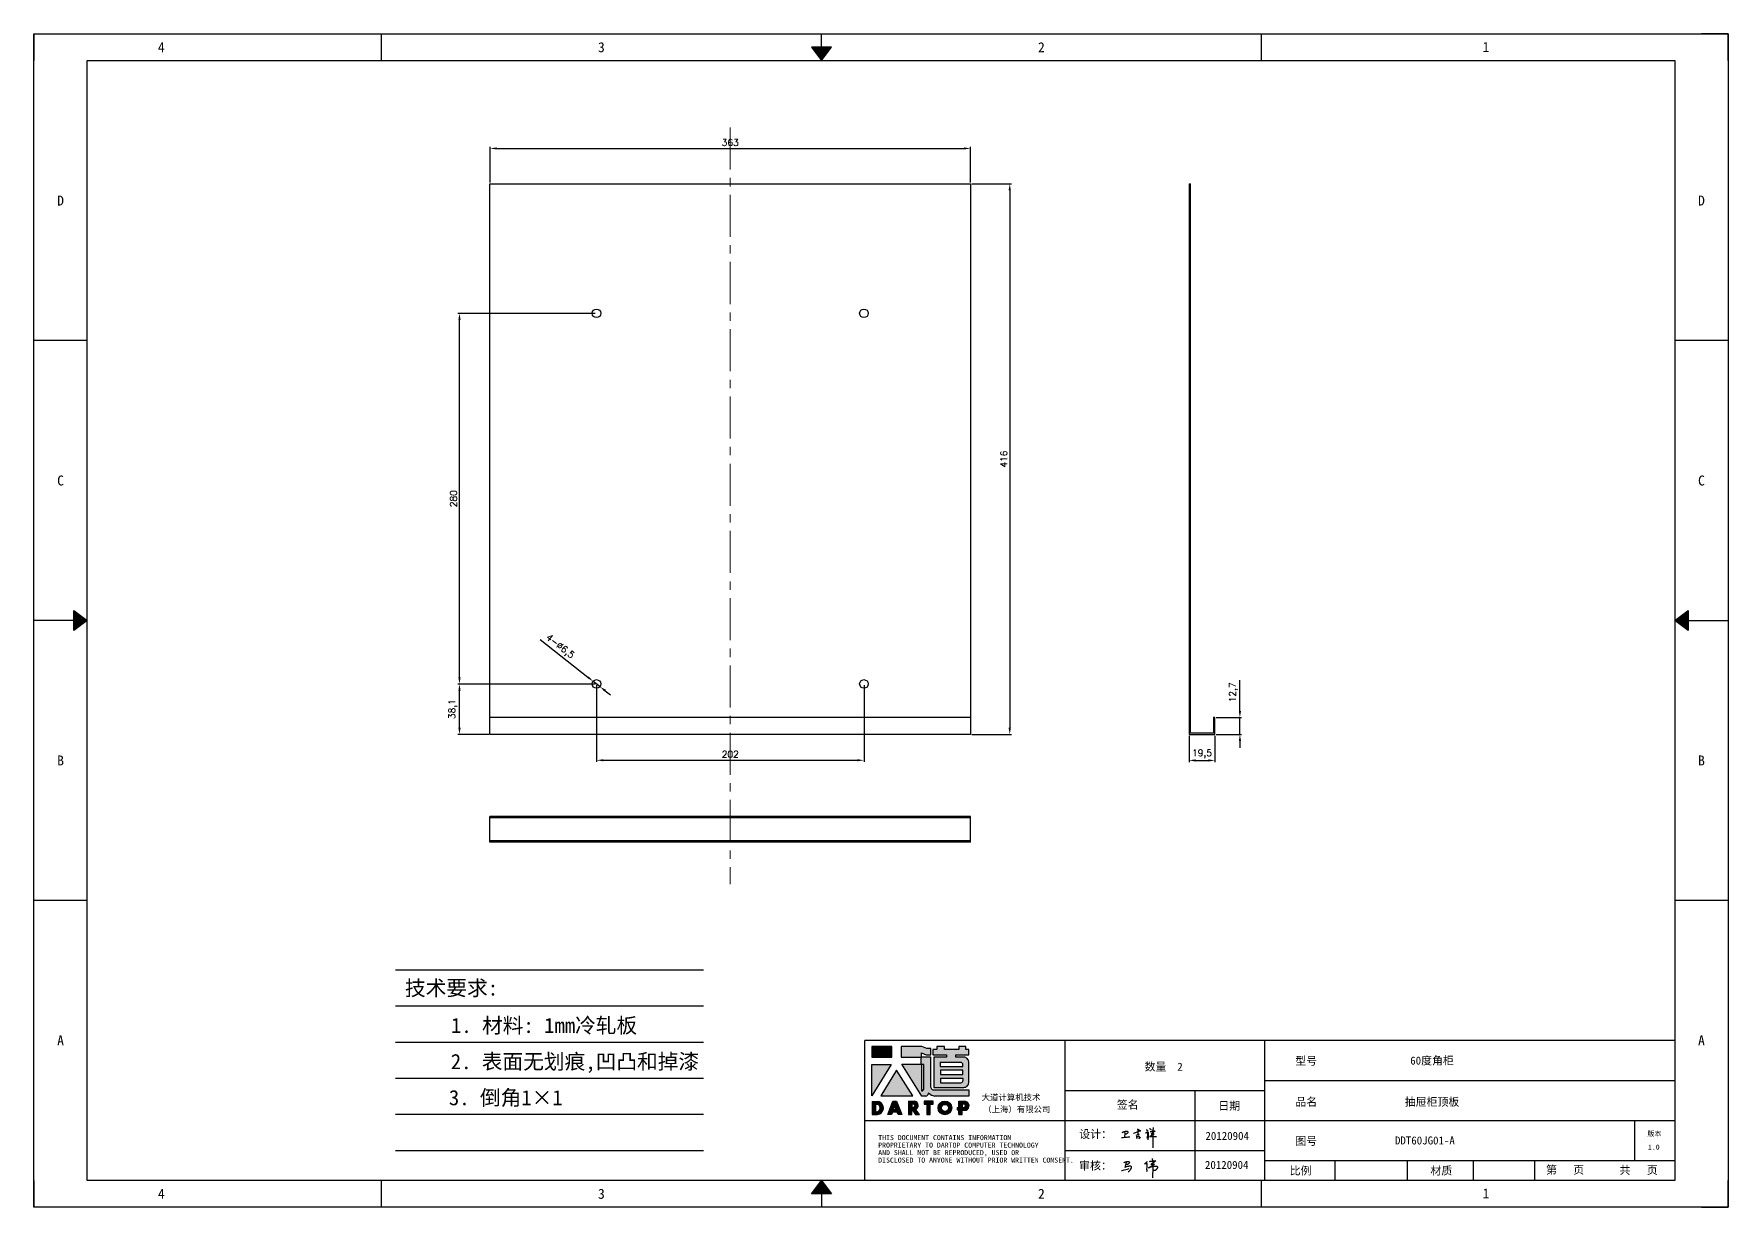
# Model space of a CAD drawing. Header units: millimetres. Extents: x -43476 to -13830, y -16942 to 55335.
# Drawn here: x -39695 to -38415, y 33428 to 34314 of the extents above; entities that cross this region are included whole.
import ezdxf
from ezdxf.enums import TextEntityAlignment as Align

# ---------------------------------------------------------------- set-up
doc = ezdxf.new("R2010")
doc.units = ezdxf.units.MM
doc.linetypes.add('CENTER', pattern=[50.8, 31.75, -6.35, 6.35, -6.35])
doc.linetypes.add('DOT', pattern=[0.25, 0, -0.25])
doc.layers.add('4', color=7, linetype='Continuous')
doc.layers.add('print', color=30, linetype='Continuous')
doc.layers.add('CENTER', color=1, linetype='CENTER', lineweight=9)
doc.layers.add('dim', color=2, linetype='Continuous', lineweight=9)
doc.styles.add('Dartop', font='')
doc.styles.add('HZ', font='')
doc.styles.add('hzHT', font='simhei.ttf')
doc.styles.get("Standard").update_dxf_attribs({"font": 'txt', "bigfont": 'gbcbig.shx'})
doc.styles.get('Dartop').set_extended_font_data('FangSong_GB2312')
doc.styles.get('HZ').set_extended_font_data('SimSun')
doc.dimstyles.new('small', dxfattribs={"dimtxt": 5, "dimasz": 5, "dimexe": 1.25, "dimexo": 1, "dimgap": 2, "dimtad": 1, "dimtxsty": 'Standard', "dimcen": 2.5, "dimadec": 0, "dimazin": 0, "dimtfac": 1, "dimtmove": 0, "dimatfit": 3, "dimfxl": 0, "dimarcsym": 0})

# ---------------------------------------------------------------- blocks, each defined once
blk = doc.blocks.new('*U5')
at = {"color": 254, "linetype": 'Continuous', "extrusion": (0, 0, -1)}
for points in [[(-17, 0.333), (-16.812, 0.25), (-17, 0.5)], [(-17, 0.333), (-17.188, 0.25), (-16.812, 0.25)], [(-17, 0.333), (-17, 0.5), (-17.188, 0.25)]]:
    blk.add_solid(points, dxfattribs=at)
blk = doc.blocks.new('*U4')
at = {"color": 254, "linetype": 'Continuous', "extrusion": (0, 0, -1)}
for points in [[(-33.167, 11), (-33, 11), (-33.25, 11.188)], [(-33.167, 11), (-33.25, 11.188), (-33.25, 10.812)], [(-33.167, 11), (-33.25, 10.812), (-33, 11)]]:
    blk.add_solid(points, dxfattribs=at)
blk = doc.blocks.new('*U6')
at = {"color": 254, "linetype": 'Continuous'}
for points in [[(17, 21.667), (17.188, 21.75), (16.812, 21.75)], [(17, 21.667), (16.812, 21.75), (17, 21.5)], [(17, 21.667), (17, 21.5), (17.188, 21.75)]]:
    blk.add_solid(points, dxfattribs=at)
blk = doc.blocks.new('*U3')
at = {"color": 254, "linetype": 'Continuous', "extrusion": (0, 0, -1)}
for points in [[(-0.833, 11), (-0.75, 10.812), (-0.75, 11.188)], [(-0.833, 11), (-0.75, 11.188), (-1, 11)], [(-0.833, 11), (-1, 11), (-0.75, 10.812)]]:
    blk.add_solid(points, dxfattribs=at)
blk = doc.blocks.new('dadao')
for p, q in [((48, 19.2), (44.9, 10.4)), ((44.9, 10.4), (51.2, 10.4)), ((51.2, 10.4), (48, 19.2))]:
    blk.add_line(p, q)
for points in [[(41.8, 121.6), (41.8, 143.7), (-0.4, 143.7), (-0.4, 121.6), (41.8, 121.6)], [(104.8, 122), (104.8, 130.3), (114.1, 126.3), (124.2, 126.3), (124.2, 139.6), (115.9, 139.6), (105.1, 143.9), (61.5, 143.9)], [(61.7, 144), (61.7, 121.3), (103.9, 121.3)], [(113.4, 38.7), (105.1, 38.7), (63, 106.5), (103.9, 106.5), (103.9, 120.9), (103.9, 121.3)], [(109.7, 53.6), (109.7, 106.2), (104.3, 106.2), (104.3, 50.4), (106.6, 50.4)], [(144.6, 94.4), (144.6, 84.8), (192, 84.8), (192, 94.1), (144.9, 94.1)], [(120.2, 45), (119.5, 45), (119.5, 44.6)], [(0, 28), (0, 0), (11.8, 0)], [(0.1, 28), (14, 28)], [(7.1, 21.8), (7.1, 6.1), (12, 6.1)], [(7.1, 21.8), (11.4, 21.8)], [(76.8, 28.2), (76.8, 0), (84.1, 0), (84.1, 11.1), (91.6, -0.1), (100.3, -0.1), (91.7, 11.1)], [(76.8, 28.2), (90.6, 28.2)], [(84, 22.7), (84, 15.3), (87.2, 15.3)], [(84, 22.7), (87.3, 22.7)], [(183.7, 0), (183.7, 9.6), (180.6, 9.6), (180.6, 14.9), (183.8, 14.9), (183.8, 28.1), (196.1, 28.1), (196.5, 28.1)], [(183.7, 0), (190.9, 0), (190.9, 9.6), (198.8, 9.6)], [(194.9, 22.3), (190.8, 22.3), (190.8, 15), (194.4, 15)]]:
    blk.add_lwpolyline(points)
blk.add_lwpolyline([(137.1, 144.2), (137.1, 137.9), (128.3, 137.9), (128.3, 126.5), (157.3, 126.5), (157.3, 121.5), (130.3, 121.5), (130.3, 57.5), (194.4, 57.5, 0.414214), (204.4, 67.5), (204.4, 111.3, 0.414214), (194.4, 121.3), (177.5, 121.3), (177.5, 126.3), (204.7, 126.3), (204.7, 137.7), (198.2, 137.7), (198.2, 143.9), (183.3, 143.9), (183.3, 138), (153, 138), (153, 144.2), (137.1, 144.2)], format="xyb", close=True)
for points in [[(104.8, 122), (123.4, 122), (123.4, 60, 0.414214), (131.4, 52), (204.8, 52), (204.8, 39.1), (131.7, 39.1)], [(144.3, 110.8), (144.3, 101.8), (192.3, 101.8), (192.3, 105.5, 0.414214), (187.3, 110.5), (144.3, 110.5)], [(144.6, 77), (144.6, 67.5), (187.6, 67.5, 0.414214), (192.6, 72.5), (192.6, 76.4), (144.6, 76.4)]]:
    blk.add_lwpolyline(points, format="xyb")
for points in [[(-0.3, 106.2), (40.4, 106.2), (-0.3, 39.7), (-0.3, 106.2)], [(51.7, 94.1), (18.4, 39.3), (86.2, 39.3)], [(43.8, 28.2), (51.8, 28.2), (62.6, -0.1), (55, -0.1), (53.2, 5), (42.9, 5), (41.1, 0), (33.6, 0)], [(110, 28.1), (110, 21.9), (116, 21.9), (116, -0.1), (123.2, -0.1), (123.2, 22), (129.2, 22), (129.2, 28.1), (110, 28.1)]]:
    blk.add_lwpolyline(points, close=True)
for radius in [14.5, 7.44]:
    blk.add_circle((154.2, 14.2), radius)
for centre, radius, start, end in [((99.2, 60.7), 12.6, 305.6399, 325.969), ((111.6, 46.7), 8.19, 282.9811, 347.6627), ((136, 61.7), 22.9, 226.7358, 259.3209), ((8.5, 13.9), 8.49, 294.2143, 69.7177), ((9.6, 14.2), 14.4, 278.6604, 72.3203), ((86.4, 19), 3.8, 282.527, 76.7196), ((88.6, 19.4), 8.95, 290.6073, 77.2124), ((193.7, 18.7), 3.8, 280.9891, 72.5513), ((195.7, 18.6), 9.51, 288.8959, 85.2442)]:
    blk.add_arc(centre, radius, start, end)
blk = doc.blocks.new('h')
for p, q in [((20768.1, -2360.9), (20773, -2359.1)), ((20769.5, -2366.9), (20769.8, -2370.6)), ((20769.8, -2370.6), (20770.9, -2378)), ((20770.9, -2378), (20771.5, -2370.6)), ((20772.4, -2369.3), (20774.9, -2367.8)), ((20773, -2359.1), (20784.1, -2355.2)), ((20773.3, -2331.8), (20775.3, -2338.7)), ((20789.1, -2340.9), (20773.5, -2331.9)), ((20775.3, -2338.7), (20775.6, -2351.2)), ((20775.6, -2351.2), (20775.5, -2357.3)), ((20782.2, -2369.2), (20780, -2377.1)), ((20780, -2377.1), (20788.3, -2371.3)), ((20780.1, -2366.4), (20780.8, -2366.4)), ((20781.9, -2367.4), (20782.2, -2369.2)), ((20845.7, -2343.5), (20848.4, -2353)), ((20848.9, -2370.3), (20847.9, -2424)), ((20848.4, -2353), (20848.9, -2370.3))]:
    blk.add_line(p, q)
for points in [[(20696.6, -2372.4, 0.002073), (20710.6, -2371.9, 0.016137), (20719.6, -2371.3, 0.008314), (20736.9, -2369.3)], [(20699.1, -2348.2, -0.029745), (20704.6, -2345.4, -0.046842), (20708.4, -2344.2, -0.00919), (20714.3, -2343, -0.018517), (20717.2, -2342.5, -0.037841), (20720.3, -2342.4, -0.039541), (20723.2, -2342.8, -0.149785), (20726, -2344.3, -0.204935), (20726.9, -2346.6, -0.074872), (20726.5, -2348.3, -0.061615), (20725.6, -2350.3, -0.034204), (20723.8, -2352.6, -0.045776), (20722.3, -2354.1, -0.054985), (20720.4, -2355.3, -0.036348), (20717.3, -2356.5, -0.067752), (20715.7, -2356.8, -0.043553), (20713.2, -2356.7)], [(20755, -2351.9, -0.024077), (20759.9, -2350.1, -0.013147), (20768.7, -2346.5, -0.00522), (20775.4, -2344.1, -0.018517), (20777.3, -2343.4, -0.008274), (20786.3, -2341, -0.039541), (20788.3, -2340.8, -0.079216), (20789.4, -2341, -0.204935)], [(20813.5, -2350.1, 0.007348), (20815.9, -2348.7, 0.008421), (20818, -2347.3, 0.009459), (20819.7, -2346.2, -0.016325), (20820.7, -2345.5, -0.173771), (20821.8, -2345.3, -0.085159), (20823.9, -2346, -0.125883), (20826, -2347.9, -0.160659), (20826.6, -2350.1, -0.010447), (20826.5, -2352.3, -0.008247), (20826.2, -2355.1, -0.002698), (20825.3, -2374, 0.001562), (20823.9, -2383.7, 0.016137)], [(20816.8, -2335, -0.053561), (20819.6, -2336.1, -0.075272), (20821.3, -2337.3, -0.005295), (20822.5, -2338.5, -0.009337), (20823.1, -2339.1, -0.026146), (20823.7, -2339.8, -0.016644), (20824.5, -2340.9)], [(20832.1, -2329.2, -0.053561), (20834.9, -2330.3, -0.075272), (20836.7, -2331.5, -0.005295), (20837.8, -2332.6, -0.009337), (20838.5, -2333.3, -0.026146), (20839, -2334, -0.016644), (20839.8, -2335.1)], [(20836, -2343.7, -0.02797), (20842.1, -2342.6, -0.048868), (20845.6, -2342.2, -0.00919), (20851.1, -2341.4, -0.018517), (20853.9, -2341.1, -0.037841), (20856.7, -2341.2, -0.039541), (20859.4, -2341.6, -0.018282), (20840.6, -2354.7, -0.000937)], [(20847.6, -2340.2, 0.021784), (20849.6, -2335.9, 0.028296), (20850.8, -2332.4, 0.008136), (20851.9, -2328.2, 0.028913), (20852.2, -2327, 0.08193), (20852.1, -2325.9, 0.075058), (20851.7, -2324.7, 0.275043)]]:
    blk.add_lwpolyline(points, format="xyb")
for points in [[(20711.3, -2343.5), (20711.3, -2343.5), (20711.5, -2355.8), (20710.7, -2368), (20710.6, -2371.9)], [(20821.5, -2350.6), (20822.4, -2359.2), (20822.2, -2364.9), (20821.7, -2369), (20821.3, -2376.3), (20823.6, -2368.5), (20827.2, -2366.3), (20829.5, -2366.3)], [(20840.6, -2354.7), (20850, -2354.7), (20855, -2354.3), (20845.9, -2361.1), (20840.5, -2364), (20833, -2367.5), (20863.2, -2367.4), (20865.9, -2367.3)]]:
    blk.add_lwpolyline(points)
for centre, radius, start, end in [((20773.7, -2371.2), 2.3, 121.9907, 163.60158), ((20787.5, -2406), 40.3, 100.61827, 108.24823), ((20780.8, -2367.6), 1.15, 9.4675, 90)]:
    blk.add_arc(centre, radius, start, end)
blk = doc.blocks.new('*D9')
at = {"layer": 'Defpoints', "color": 0, "transparency": 16777216}
for p in [(-38987.2, 34227.7), (-39350.2, 34201), (-38987.2, 34201)]:
    blk.add_point(p, dxfattribs=at)
at = {"layer": 'dim', "color": 0, "lineweight": -2, "transparency": 16777216}
for p, q in [((-39350.2, 34202), (-39350.2, 34228.9)), ((-39345.2, 34227.7), (-38992.2, 34227.7)), ((-38987.2, 34202), (-38987.2, 34228.9))]:
    blk.add_line(p, q, dxfattribs=at)
at = {"layer": 'dim', "color": 0, "transparency": 16777216}
for points in [[(-39345.2, 34228.5), (-39345.2, 34226.9), (-39350.2, 34227.7)], [(-38992.2, 34228.5), (-38992.2, 34226.9), (-38987.2, 34227.7)]]:
    blk.add_solid(points, dxfattribs=at)
at = {"layer": 'dim', "color": 0, "transparency": 16777216, "insert": (-39168.7, 34232.2), "char_height": 5, "attachment_point": 5}
blk.add_mtext('363', dxfattribs=at)
blk = doc.blocks.new('*D10')
at = {"layer": 'Defpoints', "color": 0, "transparency": 16777216}
for p in [(-38987.2, 34201), (-38987.2, 33785), (-38957.6, 33785)]:
    blk.add_point(p, dxfattribs=at)
at = {"layer": 'dim', "color": 0, "lineweight": -2, "transparency": 16777216}
for p, q in [((-38986.2, 34201), (-38956.4, 34201)), ((-38957.6, 34196), (-38957.6, 33790)), ((-38986.2, 33785), (-38956.4, 33785))]:
    blk.add_line(p, q, dxfattribs=at)
at = {"layer": 'dim', "color": 0, "transparency": 16777216}
for points in [[(-38958.5, 34196), (-38956.8, 34196), (-38957.6, 34201)], [(-38958.5, 33790), (-38956.8, 33790), (-38957.6, 33785)]]:
    blk.add_solid(points, dxfattribs=at)
at = {"layer": 'dim', "color": 0, "transparency": 16777216, "insert": (-38962.1, 33993), "char_height": 5, "attachment_point": 5, "rotation": 90}
blk.add_mtext('416', dxfattribs=at)
blk = doc.blocks.new('*D11')
at = {"layer": 'Defpoints', "color": 0, "transparency": 16777216}
for p in [(-38822.2, 33785), (-38802.7, 33785), (-38802.7, 33765.4)]:
    blk.add_point(p, dxfattribs=at)
at = {"layer": 'dim', "color": 0, "lineweight": -2, "transparency": 16777216}
for p, q in [((-38822.2, 33784), (-38822.2, 33764.1)), ((-38802.7, 33784), (-38802.7, 33764.1)), ((-38817.2, 33765.4), (-38807.7, 33765.4))]:
    blk.add_line(p, q, dxfattribs=at)
at = {"layer": 'dim', "color": 0, "transparency": 16777216}
for points in [[(-38817.2, 33766.2), (-38817.2, 33764.5), (-38822.2, 33765.4)], [(-38807.7, 33766.2), (-38807.7, 33764.5), (-38802.7, 33765.4)]]:
    blk.add_solid(points, dxfattribs=at)
at = {"layer": 'dim', "color": 0, "transparency": 16777216, "insert": (-38812.4, 33770.3), "char_height": 5, "attachment_point": 5}
blk.add_mtext('19,5', dxfattribs=at)
blk = doc.blocks.new('*D12')
at = {"layer": 'Defpoints', "color": 0, "transparency": 16777216}
for p in [(-38802.7, 33797.7), (-38783.8, 33797.7), (-38802.7, 33785)]:
    blk.add_point(p, dxfattribs=at)
at = {"layer": 'dim', "color": 0, "lineweight": -2, "transparency": 16777216}
for p, q in [((-38783.8, 33802.7), (-38783.8, 33825.9)), ((-38801.7, 33797.7), (-38782.5, 33797.7)), ((-38783.8, 33785), (-38783.8, 33797.7)), ((-38801.7, 33785), (-38782.5, 33785)), ((-38783.8, 33780), (-38783.8, 33775))]:
    blk.add_line(p, q, dxfattribs=at)
at = {"layer": 'dim', "color": 0, "transparency": 16777216}
for points in [[(-38784.6, 33802.7), (-38782.9, 33802.7), (-38783.8, 33797.7)], [(-38784.6, 33780), (-38782.9, 33780), (-38783.8, 33785)]]:
    blk.add_solid(points, dxfattribs=at)
at = {"layer": 'dim', "color": 0, "transparency": 16777216, "insert": (-38788.7, 33816.8), "char_height": 5, "attachment_point": 5, "rotation": 90}
blk.add_mtext('12,7', dxfattribs=at)
blk = doc.blocks.new('*D13')
at = {"layer": 'Defpoints', "color": 0, "transparency": 16777216}
for p in [(-39272.3, 33825.1), (-39267.2, 33821.1)]:
    blk.add_point(p, dxfattribs=at)
at = {"layer": 'dim', "color": 0, "lineweight": -2, "transparency": 16777216}
for p, q in [((-39312.3, 33856.6), (-39276.2, 33828.2)), ((-39267.2, 33821.1), (-39272.3, 33825.1)), ((-39263.3, 33818), (-39259.3, 33814.9))]:
    blk.add_line(p, q, dxfattribs=at)
at = {"layer": 'dim', "color": 0, "transparency": 16777216}
for points in [[(-39275.7, 33828.9), (-39276.7, 33827.6), (-39272.3, 33825.1)], [(-39262.7, 33818.7), (-39263.8, 33817.4), (-39267.2, 33821.1)]]:
    blk.add_solid(points, dxfattribs=at)
at = {"layer": 'dim', "color": 0, "transparency": 16777216, "insert": (-39297.5, 33851.2), "char_height": 5, "attachment_point": 5, "rotation": 321.8166}
blk.add_mtext('4-∅6,5', dxfattribs=at)
blk = doc.blocks.new('*D14')
at = {"layer": 'Defpoints', "color": 0, "transparency": 16777216}
for p in [(-39269.7, 33823.1), (-39067.7, 33823.1), (-39067.7, 33765.5)]:
    blk.add_point(p, dxfattribs=at)
at = {"layer": 'dim', "color": 0, "lineweight": -2, "transparency": 16777216}
for p, q in [((-39269.7, 33822.1), (-39269.7, 33764.2)), ((-39067.7, 33822.1), (-39067.7, 33764.2)), ((-39264.7, 33765.5), (-39072.7, 33765.5))]:
    blk.add_line(p, q, dxfattribs=at)
at = {"layer": 'dim', "color": 0, "transparency": 16777216}
for points in [[(-39264.7, 33766.3), (-39264.7, 33764.7), (-39269.7, 33765.5)], [(-39072.7, 33766.3), (-39072.7, 33764.7), (-39067.7, 33765.5)]]:
    blk.add_solid(points, dxfattribs=at)
at = {"layer": 'dim', "color": 0, "transparency": 16777216, "insert": (-39168.7, 33770), "char_height": 5, "attachment_point": 5}
blk.add_mtext('202', dxfattribs=at)
blk = doc.blocks.new('*D15')
at = {"layer": 'Defpoints', "color": 0, "transparency": 16777216}
for p in [(-39373.3, 33823.1), (-39269.7, 33823.1), (-39350.2, 33785)]:
    blk.add_point(p, dxfattribs=at)
at = {"layer": 'dim', "color": 0, "lineweight": -2, "transparency": 16777216}
for p, q in [((-39270.7, 33823.1), (-39374.5, 33823.1)), ((-39373.3, 33790), (-39373.3, 33818.1)), ((-39351.2, 33785), (-39374.5, 33785))]:
    blk.add_line(p, q, dxfattribs=at)
at = {"layer": 'dim', "color": 0, "transparency": 16777216}
for points in [[(-39374.1, 33818.1), (-39372.4, 33818.1), (-39373.3, 33823.1)], [(-39374.1, 33790), (-39372.4, 33790), (-39373.3, 33785)]]:
    blk.add_solid(points, dxfattribs=at)
at = {"layer": 'dim', "color": 0, "transparency": 16777216, "insert": (-39378.2, 33804.1), "char_height": 5, "attachment_point": 5, "rotation": 90}
blk.add_mtext('38,1', dxfattribs=at)
blk = doc.blocks.new('*D16')
at = {"layer": 'Defpoints', "color": 0, "transparency": 16777216}
for p in [(-39373.3, 34103.1), (-39269.7, 34103.1), (-39269.7, 33823.1)]:
    blk.add_point(p, dxfattribs=at)
at = {"layer": 'dim', "color": 0, "lineweight": -2, "transparency": 16777216}
for p, q in [((-39270.7, 34103.1), (-39374.5, 34103.1)), ((-39373.3, 33828.1), (-39373.3, 34098.1)), ((-39270.7, 33823.1), (-39374.5, 33823.1))]:
    blk.add_line(p, q, dxfattribs=at)
at = {"layer": 'dim', "color": 0, "transparency": 16777216}
for points in [[(-39374.1, 34098.1), (-39372.4, 34098.1), (-39373.3, 34103.1)], [(-39374.1, 33828.1), (-39372.4, 33828.1), (-39373.3, 33823.1)]]:
    blk.add_solid(points, dxfattribs=at)
at = {"layer": 'dim', "color": 0, "transparency": 16777216, "insert": (-39377.8, 33963.1), "char_height": 5, "attachment_point": 5, "rotation": 90}
blk.add_mtext('280', dxfattribs=at)

msp = doc.modelspace()

# ---------------------------------------------------------------- hatches: boundary and pattern name
for points in [[(-39046.689, 33549.132), (-39061.757, 33549.132), (-39061.757, 33541.26), (-39046.689, 33541.26)], [(-39047.174, 33535.752), (-39061.716, 33535.752), (-39061.716, 33512.009)], [(-39043.143, 33531.443), (-39055.031, 33511.85), (-39030.825, 33511.85)], [(-39015.455, 33507.842), (-39022.334, 33507.842), (-39022.334, 33505.659), (-39020.188, 33505.659), (-39020.188, 33497.795), (-39017.618, 33497.795), (-39017.618, 33505.664), (-39015.455, 33505.664)]]:
    msp.add_hatch(color=0).paths.add_polyline_path(points)
h = msp.add_hatch(color=0)
h.paths.add_polyline_path([(-39024.172, 33544.348), (-39020.847, 33542.911), (-39017.252, 33542.911), (-39017.252, 33547.669), (-39020.218, 33547.669), (-39024.082, 33549.196), (-39039.57, 33549.196), (-39039.57, 33541.148), (-39024.501, 33541.148), (-39024.501, 33540.985), (-39024.501, 33535.842), (-39039.113, 33535.842), (-39024.083, 33511.654), (-39021.107, 33511.654, 0.27937482), (-39018.935, 33513.767), (-39018.935, 33513.878), (-39018.672, 33513.878, 0.14314537), (-39014.575, 33511.793), (-38988.458, 33511.793), (-38988.458, 33516.38), (-39014.686, 33516.38, -0.41421356), (-39017.543, 33519.237), (-39017.543, 33541.402), (-39024.172, 33541.402)])
h.paths.add_polyline_path([(-39024.349, 33535.739), (-39022.434, 33535.739), (-39022.434, 33516.965, -0.08893574), (-39023.544, 33515.824), (-39024.356, 33515.824)], flags=16)
h = msp.add_hatch(color=0)
h.paths.add_polyline_path([(-38988.503, 33547.003), (-38990.826, 33547.003), (-38990.826, 33549.214), (-38996.138, 33549.214), (-38996.138, 33547.114), (-39006.982, 33547.114), (-39006.982, 33549.324), (-39012.661, 33549.324), (-39012.661, 33547.073), (-39015.799, 33547.073), (-39015.799, 33542.998), (-39005.443, 33542.998), (-39005.443, 33541.195), (-39015.093, 33541.195), (-39015.093, 33518.375), (-38992.185, 33518.375, 0.41421356), (-38988.614, 33521.946), (-38988.614, 33537.574, 0.41421356), (-38992.185, 33541.145), (-38998.24, 33541.145), (-38998.24, 33542.913), (-38988.503, 33542.913)])
h.paths.add_polyline_path([(-38994.714, 33537.276, -0.41421356), (-38992.929, 33535.491), (-38992.929, 33534.181), (-39010.08, 33534.181), (-39010.08, 33537.276)], flags=16)
h.paths.add_polyline_path([(-38993.04, 33531.418), (-38993.04, 33528.102), (-39009.969, 33528.102), (-39009.969, 33531.418)], flags=16)
h.paths.add_polyline_path([(-38992.818, 33525.118), (-38992.818, 33523.698, -0.41421356), (-38994.604, 33521.912), (-39009.969, 33521.912), (-39009.969, 33525.118)], flags=16)
h = msp.add_hatch(color=0)
h.paths.add_polyline_path([(-39056.621, 33507.806), (-39061.609, 33507.806), (-39061.609, 33497.824), (-39057.408, 33497.824, 0.79301591)])
h.paths.add_polyline_path([(-39057.334, 33500.01), (-39059.078, 33500.01), (-39059.078, 33505.62), (-39057.526, 33505.62, -0.67136089)], flags=16)
h = msp.add_hatch(color=0)
h.paths.add_polyline_path([(-39043.106, 33507.888), (-39045.953, 33507.888), (-39049.614, 33497.814), (-39046.917, 33497.814), (-39046.283, 33499.599), (-39042.629, 33499.599), (-39041.981, 33497.792), (-39039.262, 33497.792)])
h.paths.add_polyline_path([(-39043.327, 33501.524), (-39045.591, 33501.524), (-39044.48, 33504.689)], flags=16)
h = msp.add_hatch(color=0)
h.paths.add_polyline_path([(-39029.267, 33507.881), (-39034.173, 33507.881), (-39034.173, 33497.808), (-39031.58, 33497.808), (-39031.58, 33501.801), (-39028.915, 33497.772), (-39025.782, 33497.772), (-39028.849, 33501.776, 0.74405494)])
h.paths.add_polyline_path([(-39031.604, 33503.292), (-39031.604, 33505.937), (-39030.445, 33505.937, -0.79680897), (-39030.463, 33503.292)], flags=16)
h = msp.add_hatch(color=0)
h.paths.add_polyline_path([(-39011.715, 33502.881, 1), (-39001.372, 33502.881, 1)])
h.paths.add_polyline_path([(-39003.887, 33502.881, -1), (-39009.201, 33502.881, -1)], flags=16)
h = msp.add_hatch(color=0)
h.paths.add_polyline_path([(-38991.452, 33507.857), (-38991.6, 33507.857), (-38995.974, 33507.857), (-38995.974, 33503.156), (-38997.135, 33503.156), (-38997.135, 33501.248), (-38995.993, 33501.248), (-38995.993, 33497.826), (-38993.44, 33497.826), (-38993.44, 33501.261), (-38990.634, 33501.261, 0.81230381)])
h.paths.add_polyline_path([(-38993.477, 33503.169), (-38993.477, 33505.799), (-38992.024, 33505.799, -0.77821343), (-38992.173, 33503.169)], flags=16)

# ---------------------------------------------------------------- linework, layer by layer
at = {"color": 0, "linetype": 'DOT'}
for p, q in [((-39694.738, 34314.247), (-38435.151, 34314.247)), ((-39694.738, 33448.054), (-39694.738, 34294.103)), ((-38415.007, 34294.103), (-38415.007, 33448.054)), ((-38435.151, 33427.91), (-39694.738, 33427.91))]:
    msp.add_line(p, q, dxfattribs=at)
at = {"color": 0}
for p, q in [((-39694.738, 34314.247), (-39694.738, 34294.103)), ((-39432.281, 34294.103), (-39432.281, 34314.247)), ((-39099.904, 34304.175), (-39099.904, 34314.247)), ((-38767.528, 34294.103), (-38767.528, 34314.247)), ((-38415.007, 34314.247), (-38435.151, 34314.247)), ((-38415.007, 34294.103), (-38415.007, 34314.247)), ((-39654.45, 33448.054), (-39654.45, 34294.103)), ((-39654.45, 34294.103), (-38455.295, 34294.103)), ((-38455.295, 34294.103), (-38455.295, 33448.054)), ((-39654.45, 34082.591), (-39694.738, 34082.591)), ((-38415.007, 34082.591), (-38455.295, 34082.591)), ((-39664.522, 33871.078), (-39694.738, 33871.078)), ((-38445.223, 33871.078), (-38415.007, 33871.078)), ((-39654.45, 33659.566), (-39694.738, 33659.566)), ((-38415.007, 33659.566), (-38455.295, 33659.566)), ((-38455.295, 33553.81), (-39067.17, 33553.81)), ((-39067.17, 33448.054), (-39067.17, 33553.81)), ((-38916.09, 33553.81), (-38916.09, 33448.054)), ((-38765.01, 33448.054), (-38765.01, 33553.81)), ((-38765.01, 33523.594), (-38455.295, 33523.594)), ((-38916.09, 33516.04), (-38765.01, 33516.04)), ((-38817.888, 33516.04), (-38817.888, 33448.054)), ((-39067.17, 33493.378), (-38916.09, 33493.378)), ((-38916.09, 33493.378), (-38455.295, 33493.378)), ((-38485.511, 33463.162), (-38485.511, 33493.378)), ((-38916.09, 33470.716), (-38765.01, 33470.716)), ((-38765.01, 33463.162), (-38455.295, 33463.162)), ((-38711.856, 33448.054), (-38711.856, 33463.162)), ((-38657.078, 33448.054), (-38657.078, 33463.162)), ((-38607.279, 33448.054), (-38607.279, 33463.162)), ((-38561.052, 33448.054), (-38561.052, 33463.162)), ((-39694.738, 33448.054), (-39694.738, 33427.91)), ((-38455.295, 33448.054), (-39654.45, 33448.054)), ((-39432.281, 33427.91), (-39432.281, 33448.054)), ((-38767.528, 33427.91), (-38767.528, 33448.054)), ((-38415.007, 33427.91), (-38415.007, 33448.054)), ((-39099.904, 33437.982), (-39099.904, 33427.91)), ((-38435.151, 33427.91), (-38415.007, 33427.91))]:
    msp.add_line(p, q, dxfattribs=at)
for p, q in [((-39350.239, 34201.031), (-38987.239, 34201.031)), ((-39350.239, 33785.031), (-39350.239, 34201.031)), ((-38987.239, 34201.031), (-38987.239, 33785.031)), ((-38822.172, 34201.031), (-38822.172, 33785.031)), ((-38822.172, 34201.031), (-38821.172, 34201.031)), ((-38821.172, 33786.031), (-38821.172, 34201.031)), ((-38987.239, 33797.731), (-39350.239, 33797.731)), ((-38802.672, 33797.731), (-38803.672, 33797.731)), ((-38803.672, 33797.731), (-38803.672, 33786.031)), ((-38802.672, 33785.031), (-38802.672, 33797.731)), ((-38987.239, 33785.031), (-39350.239, 33785.031)), ((-38822.172, 33785.031), (-38802.672, 33785.031)), ((-38803.672, 33786.031), (-38821.172, 33786.031)), ((-38987.239, 33723.076), (-39350.239, 33723.076)), ((-39350.239, 33703.576), (-39350.239, 33723.076)), ((-38987.239, 33722.076), (-39350.239, 33722.076)), ((-38987.239, 33703.576), (-38987.239, 33723.076)), ((-38987.239, 33704.576), (-39350.239, 33704.576)), ((-38987.239, 33703.576), (-39350.239, 33703.576)), ((-38851.208, 33458.387), (-38852.692, 33457.583)), ((-38850.139, 33458.958), (-38851.208, 33458.387)), ((-38851.146, 33460.159), (-38849.259, 33460.159)), ((-38848.252, 33460.25), (-38850.139, 33458.958)), ((-38850.071, 33464.639), (-38849.638, 33461.018)), ((-38849.567, 33458.345), (-38849.727, 33450.025)), ((-38849.638, 33461.018), (-38849.567, 33458.345)), ((-38849.259, 33460.159), (-38848.252, 33460.25))]:
    msp.add_line(p, q)
for points in [[(-39099.904, 34294.103), (-39092.35, 34304.175), (-39107.458, 34304.175), (-39099.904, 34294.103)], [(-39654.45, 33871.078), (-39664.522, 33863.524), (-39664.522, 33878.632), (-39654.45, 33871.078)], [(-38455.295, 33871.078), (-38445.223, 33878.632), (-38445.223, 33863.524), (-38455.295, 33871.078)], [(-39099.904, 33448.054), (-39092.35, 33437.982), (-39107.458, 33437.982), (-39099.904, 33448.054)]]:
    msp.add_lwpolyline(points, close=True, dxfattribs=at)
for points in [[(-38871.559, 33461.465, -0.02974503), (-38870.695, 33461.898, -0.04684215), (-38870.11, 33462.086, -0.00919025), (-38869.198, 33462.27, -0.01851715), (-38868.74, 33462.337, -0.03784064), (-38868.268, 33462.351, -0.03954126), (-38867.82, 33462.296, -0.14978519), (-38867.382, 33462.057, -0.20493524), (-38867.247, 33461.71, -0.07487171), (-38867.298, 33461.436, -0.06161465), (-38867.447, 33461.133, -0.0342039), (-38867.718, 33460.776, -0.04577587), (-38867.96, 33460.545, -0.05498501), (-38868.252, 33460.362, -0.03634791), (-38868.737, 33460.169, -0.06775206), (-38868.979, 33460.127, -0.04355337), (-38869.361, 33460.147)], [(-38852.692, 33457.583, -0.02974503), (-38851.345, 33458.259, -0.04684215), (-38850.432, 33458.552, -0.00919025), (-38849.009, 33458.84, -0.01851715), (-38848.296, 33458.943, -0.03784064), (-38847.559, 33458.966, -0.03954126), (-38846.859, 33458.879, -0.14978519), (-38846.176, 33458.506, -0.20493524), (-38845.966, 33457.965, -0.07487171), (-38846.046, 33457.538, -0.06161465), (-38846.279, 33457.065, -0.0342039), (-38846.7, 33456.509, -0.04577587), (-38847.077, 33456.149, -0.05498501), (-38847.534, 33455.862, -0.03634791), (-38848.29, 33455.561, -0.06775206), (-38848.668, 33455.496, -0.04355337), (-38849.263, 33455.527)], [(-38852.073, 33462.386, -0.02797026), (-38850.853, 33462.611, -0.04886788), (-38850.145, 33462.687, -0.00919025), (-38849.033, 33462.852, -0.01851715), (-38848.477, 33462.903, -0.03784064), (-38847.907, 33462.891, -0.03954126), (-38847.369, 33462.795, -0.01828189), (-38851.146, 33460.159, -0.0009369)]]:
    msp.add_lwpolyline(points, format="xyb")
msp.add_lwpolyline([(-38869.655, 33462.182), (-38869.655, 33462.182), (-38869.943, 33460.412), (-38870.419, 33458.748), (-38870.73, 33457.727)])
for centre in [(-39269.739, 34103.131), (-39067.739, 34103.131), (-39269.739, 33823.131), (-39067.739, 33823.131)]:
    msp.add_circle(centre, 3.25)
for centre, radius, start, end in [((-38873.768, 33458.655), 3.193, 281.076982, 291.212632), ((-38943.969, 33743.606), 296.638, 283.91895, 284.971512), ((-38865.851, 33449.283), 9.752, 113.202449, 120.017497), ((-38868.14, 33454.622), 3.943, 102.47486, 113.202449), ((-38862.427, 33428.8), 30.39, 100.36867, 102.47486), ((-38868.775, 33457.16), 2.515, 283.816254, 294.030509), ((-38866.549, 33451.326), 7.49, 96.125337, 100.36867), ((-38868.238, 33455.916), 1.16, 294.836428, 309.901134), ((-38883.703, 33470.184), 22.192, 316.919563, 320.58866), ((-38866.948, 33455.044), 3.75, 87.457037, 96.125337), ((-38866.934, 33455.359), 3.435, 78.399567, 87.457037), ((-38871.128, 33459.403), 5.643, 324.094808, 331.378357), ((-38866.449, 33457.722), 1.022, 44.324655, 78.399567), ((-38866.748, 33457.189), 0.754, 319.573073, 337.48549), ((-38868.824, 33458.848), 3.388, 324.910666, 333.348429), ((-38867.176, 33458.233), 1.65, 326.76781, 340.871018), ((-38866.123, 33458.04), 0.567, 357.998393, 44.324655), ((-38866.677, 33458.059), 1.122, 340.871018, 357.998393), ((-38863.136, 33473.448), 14.915, 299.265464, 300.9495), ((-38829.346, 33348.424), 115.167, 102.46592, 103.2053), ((-38907.828, 33516.094), 76.257, 313.366132, 315.296084), ((-38613.345, 33419.626), 243.4, 171.410173, 171.768083), ((-38854.194, 33460.388), 0.488, 52.375745, 91.291159), ((-39283.09, 33474.222), 429.463, 357.565664, 358.057278), ((-38854.362, 33460.464), 0.559, 357.196828, 33.705179), ((-38866.939, 33461.287), 13.166, 352.912546, 354.802684), ((-38862, 33460.838), 8.207, 354.802684, 357.196828)]:
    msp.add_arc(centre, radius, start, end)
at = {"layer": 'CENTER'}
msp.add_line((-39168.739, 34243.513), (-39168.739, 33671.77), dxfattribs=at)
at = {"layer": 'Defpoints'}
for p, q in [((-39421.505, 33607.227), (-39188.987, 33607.227)), ((-39421.505, 33579.927), (-39188.987, 33579.927)), ((-39421.505, 33579.927), (-39188.987, 33579.927)), ((-39421.505, 33552.627), (-39188.987, 33552.627)), ((-39421.505, 33525.327), (-39188.987, 33525.327)), ((-39421.505, 33498.027), (-39188.987, 33498.027)), ((-39421.505, 33470.727), (-39188.987, 33470.727))]:
    msp.add_line(p, q, dxfattribs=at)
at = {"layer": 'print'}
msp.add_lwpolyline([(-39694.738, 34314.247), (-38415.007, 34314.247), (-38415.007, 33427.91), (-39694.738, 33427.91)], close=True, dxfattribs=at)

# ---------------------------------------------------------------- block references
at = {"color": 0, "linetype": 'Continuous', "xscale": 40.28805309813855, "yscale": 40.28805309843684, "zscale": 40.28805309843723}
for name, p in [('*U6', (-39784.801, 33427.91)), ('*U3', (-39694.738, 33427.91)), ('*U4', (-39784.801, 33427.91)), ('*U5', (-39784.801, 33427.91))]:
    msp.add_blockref(name, p, dxfattribs=at)
at = {"color": 0}
for name, p, xscale, yscale, zscale in [('dadao', (-39061.609, 33497.824), 0.3570986524328962, 0.3570986524601059, 0.3570986524634209), ('h', (-42080, 33848.177), 0.1549482039698633, 0.1549482039698633, 0.1549482039698633)]:
    msp.add_blockref(name, p, dxfattribs=dict(at, xscale=xscale, yscale=yscale, zscale=zscale))

# ---------------------------------------------------------------- texts
for s, height, style, p in [('4', 7.554, 'Dartop', (-39598.469, 34304.175)), ('3', 7.554, 'Dartop', (-39266.092, 34304.175)), ('2', 7.554, 'Dartop', (-38933.716, 34304.175)), ('1', 7.554, 'Dartop', (-38597.896, 34304.415)), ('D', 7.554, 'Dartop', (-39674.594, 34188.347)), ('D', 7.554, 'Dartop', (-38435.151, 34188.347)), ('C', 7.554, 'Dartop', (-39674.594, 33976.835)), ('C', 7.554, 'Dartop', (-38435.151, 33976.835)), ('B', 7.554, 'Dartop', (-39674.594, 33765.322)), ('B', 7.554, 'Dartop', (-38435.151, 33765.322)), ('A', 7.554, 'Dartop', (-39674.594, 33553.81)), ('A', 7.554, 'Dartop', (-38435.151, 33553.81)), ('型号', 6.0432, 'hzHT', (-38733.656, 33538.438)), ('60度角柜', 6.0432, 'hzHT', (-38638.641, 33538.627)), ('数量  2', 6.0432, 'hzHT', (-38841.362, 33534)), ('签名', 6.0432, 'hzHT', (-38868.509, 33505.201)), ('日期', 6.0432, 'hzHT', (-38791.828, 33504.457)), ('品名', 6.0432, 'hzHT', (-38733.656, 33507.415)), ('抽屉柜顶板', 6.0432, 'hzHT', (-38638.641, 33507.415)), ('20120904', 6.0432, 'hzHT', (-38793.379, 33481.738)), ('图号', 6.0432, 'hzHT', (-38733.656, 33477.876)), ('DDT60JG01-A', 6.04321, 'hzHT', (-38644.04, 33478.271)), ('版本', 3.777, 'hzHT', (-38470.694, 33483.351)), ('1.0', 3.777, 'Dartop', (-38471.149, 33473.257)), ('20120904', 6.0432, 'hzHT', (-38793.738, 33459.81)), ('比例', 6.0432, 'hzHT', (-38737.87, 33455.451)), ('材质', 6.0432, 'hzHT', (-38631.62, 33455.451)), ('第   页', 6.0432, 'hzHT', (-38538.136, 33456.077)), ('共   页', 6.0432, 'hzHT', (-38482.624, 33455.857)), ('4', 7.554, 'Dartop', (-39598.469, 33437.982)), ('3', 7.554, 'Dartop', (-39266.092, 33437.982)), ('2', 7.554, 'Dartop', (-38933.716, 33437.982)), ('1', 7.554, 'Dartop', (-38597.896, 33438.221))]:
    msp.add_text(s, height=height, dxfattribs=dict(at, style=style)).set_placement(p, align=Align.MIDDLE_CENTER)
at = {"style": 'HZ'}
for s, p in [('技术要求:', (-39379.278, 33593.449)), ('     1. 材料: 1mm冷轧板     ', (-39309.344, 33565.206)), ('2. 表面无划痕,凹凸和掉漆', (-39286.01, 33537.906)), ('3. 倒角1×1         ', (-39303.187, 33510.606))]:
    msp.add_text(s, height=11.466, dxfattribs=at).set_placement(p, align=Align.MIDDLE_CENTER)
at = {"color": 0, "style": 'hzHT'}
for s, height, p in [('THIS DOCUMENT CONTAINS INFORMATION', 3.777, (-39056.973, 33478.535)), ('设计：', 6.0432, (-38905.117, 33480.023)), ('AND SHALL NOT BE REPRODUCED, USED OR', 3.777, (-39056.973, 33467.204)), ('DISCLOSED TO ANYONE WITHOUT PRIOR WRITTEN CONSENT.', 3.777, (-39056.973, 33461.538)), ('PROPRIETARY TO DARTOP COMPUTER TECHNOLOGY', 3.777, (-39056.973, 33472.869)), ('审核：', 6.0432, (-38905.207, 33456.225))]:
    msp.add_text(s, height=height, dxfattribs=at).set_placement(p)
at = {"layer": '4', "color": 0, "style": 'hzHT'}
for s, p in [('大道计算机技术', (-38978.854, 33508.534)), ('（上海）有限公司', (-38977.714, 33499.501))]:
    msp.add_text(s, height=4.5324, dxfattribs=at).set_placement(p)

# ---------------------------------------------------------------- dimensions: what is measured, and where the dimension line sits
at = {"layer": 'dim'}
for base, p1, p2, picture, middle in [((-38987.239, 34227.684), (-39350.239, 34201.031), (-38987.239, 34201.031), '*D9', (-39168.739, 34232.184)), ((-39067.739, 33765.499), (-39269.739, 33823.131), (-39067.739, 33823.131), '*D14', (-39168.739, 33769.999)), ((-38802.672, 33765.373), (-38822.172, 33785.031), (-38802.672, 33785.031), '*D11', (-38812.422, 33770.289))]:
    dim = msp.add_linear_dim(base=base, p1=p1, p2=p2, dimstyle='small', override={"dimpost": '\\X'}, dxfattribs=at)
    dim.commit()
    dim.dimension.update_dxf_attribs({"geometry": picture, "text_midpoint": middle})
for base, p1, p2, picture, middle in [((-38957.619, 33785.031), (-38987.239, 34201.031), (-38987.239, 33785.031), '*D10', (-38962.119, 33993.031)), ((-39373.268, 34103.131), (-39269.739, 33823.131), (-39269.739, 34103.131), '*D16', (-39377.768, 33963.131)), ((-38783.766, 33797.731), (-38802.672, 33785.031), (-38802.672, 33797.731), '*D12', (-38788.682, 33816.815)), ((-39373.268, 33823.131), (-39350.239, 33785.031), (-39269.739, 33823.131), '*D15', (-39378.185, 33804.081))]:
    dim = msp.add_linear_dim(base=base, p1=p1, p2=p2, angle=90, dimstyle='small', override={"dimpost": '\\X'}, dxfattribs=at)
    dim.commit()
    dim.dimension.update_dxf_attribs({"geometry": picture, "text_midpoint": middle})
dim = msp.add_diameter_dim_2p(p1=(-39267.185, 33821.122), p2=(-39272.294, 33825.141), text='4-<>', dimstyle='small', override={"dimpost": '\\X'}, dxfattribs=at)
dim.commit()
dim.dimension.update_dxf_attribs({"geometry": '*D13', "text_midpoint": (-39300.529, 33847.346), "dimtype": 163})

doc.saveas('drawing.dxf')
